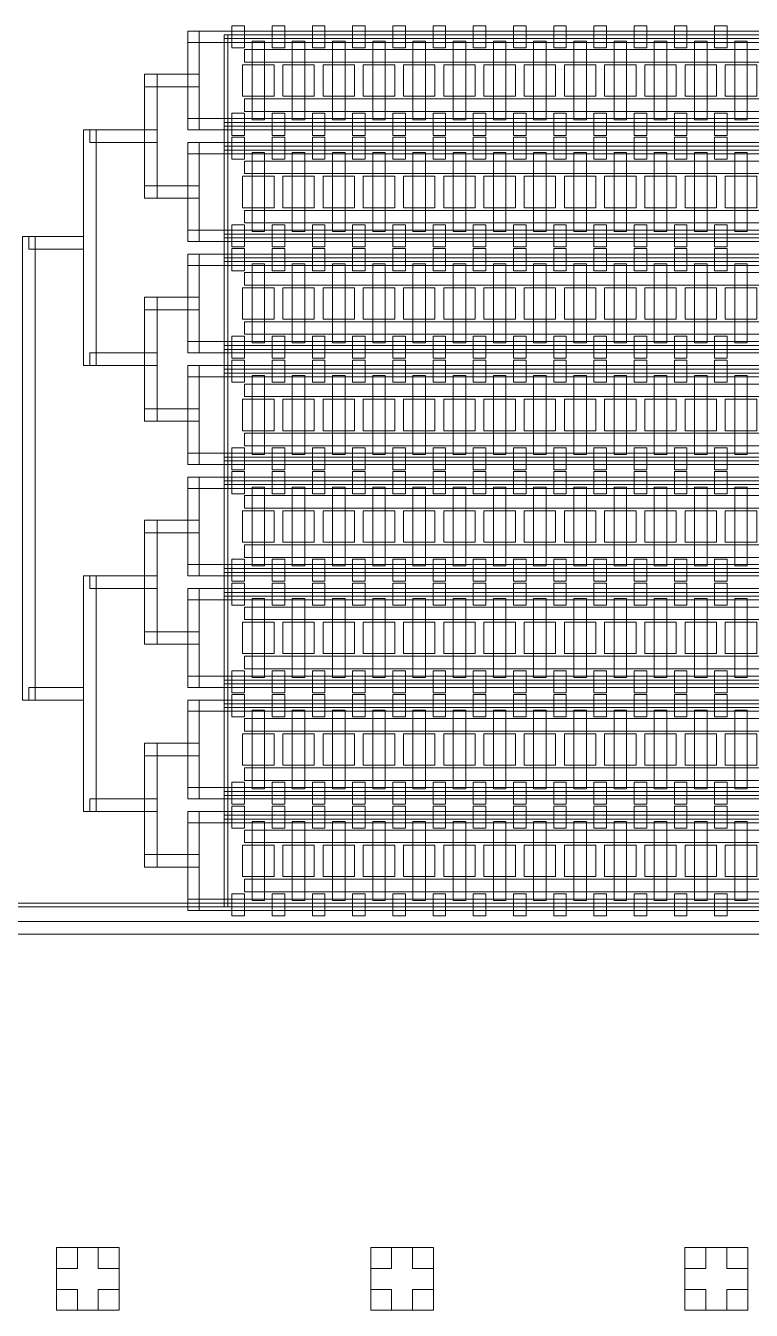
# Model space of a CAD drawing. Header units: millimetres. Extents: x 162451 to 197951, y 56048 to 71985.
# Drawn here: x 174706 to 180479, y 56053 to 66279 of the extents above; entities that cross this region are included whole.
import ezdxf

# ---------------------------------------------------------------- set-up
doc = ezdxf.new("R2010")
doc.units = ezdxf.units.MM
doc.layers.add('CONTROL', color=5, linetype='Continuous', lineweight=5)
doc.layers.add('FLOW', color=6, linetype='Continuous', lineweight=5)

msp = doc.modelspace()

# ---------------------------------------------------------------- linework, layer by layer
at = {"layer": 'CONTROL', "linetype": 'Continuous'}
for points in [[(176347, 66279), (176447, 66279), (176447, 66103), (176347, 66103), (176347, 66279)], [(176667, 66279), (176767, 66279), (176767, 66103), (176667, 66103), (176667, 66279)], [(176987, 66279), (177087, 66279), (177087, 66103), (176987, 66103), (176987, 66279)], [(177307, 66279), (177407, 66279), (177407, 66103), (177307, 66103), (177307, 66279)], [(177627, 66279), (177727, 66279), (177727, 66103), (177627, 66103), (177627, 66279)], [(177947, 66279), (178047, 66279), (178047, 66103), (177947, 66103), (177947, 66279)], [(178267, 66279), (178367, 66279), (178367, 66103), (178267, 66103), (178267, 66279)], [(178587, 66279), (178687, 66279), (178687, 66103), (178587, 66103), (178587, 66279)], [(178907, 66279), (179007, 66279), (179007, 66103), (178907, 66103), (178907, 66279)], [(179227, 66279), (179327, 66279), (179327, 66103), (179227, 66103), (179227, 66279)], [(179547, 66279), (179647, 66279), (179647, 66103), (179547, 66103), (179547, 66279)], [(179867, 66279), (179967, 66279), (179967, 66103), (179867, 66103), (179867, 66279)], [(180187, 66279), (180287, 66279), (180287, 66103), (180187, 66103), (180187, 66279)], [(176284, 66206), (191807, 66206), (191807, 66176), (176284, 66176), (176284, 66206)], [(176284, 66206), (176314, 66206), (176314, 59265), (176284, 59265), (176284, 66206)], [(191870, 65989), (176447, 65989), (176447, 66089), (191870, 66089), (191870, 65989)], [(191870, 65597), (176447, 65597), (176447, 65697), (191870, 65697), (191870, 65597)], [(176347, 65582), (176447, 65582), (176447, 65406), (176347, 65406), (176347, 65582)], [(176667, 65582), (176767, 65582), (176767, 65406), (176667, 65406), (176667, 65582)], [(176987, 65582), (177087, 65582), (177087, 65406), (176987, 65406), (176987, 65582)], [(177307, 65582), (177407, 65582), (177407, 65406), (177307, 65406), (177307, 65582)], [(177627, 65582), (177727, 65582), (177727, 65406), (177627, 65406), (177627, 65582)], [(177947, 65582), (178047, 65582), (178047, 65406), (177947, 65406), (177947, 65582)], [(178267, 65582), (178367, 65582), (178367, 65406), (178267, 65406), (178267, 65582)], [(178587, 65582), (178687, 65582), (178687, 65406), (178587, 65406), (178587, 65582)], [(178907, 65582), (179007, 65582), (179007, 65406), (178907, 65406), (178907, 65582)], [(179227, 65582), (179327, 65582), (179327, 65406), (179227, 65406), (179227, 65582)], [(179547, 65582), (179647, 65582), (179647, 65406), (179547, 65406), (179547, 65582)], [(179867, 65582), (179967, 65582), (179967, 65406), (179867, 65406), (179867, 65582)], [(180187, 65582), (180287, 65582), (180287, 65406), (180187, 65406), (180187, 65582)], [(176284, 65508), (191807, 65508), (191807, 65478), (176284, 65478), (176284, 65508)], [(176347, 65391), (176447, 65391), (176447, 65216), (176347, 65216), (176347, 65391)], [(176667, 65391), (176767, 65391), (176767, 65216), (176667, 65216), (176667, 65391)], [(176987, 65391), (177087, 65391), (177087, 65216), (176987, 65216), (176987, 65391)], [(177307, 65391), (177407, 65391), (177407, 65216), (177307, 65216), (177307, 65391)], [(177627, 65391), (177727, 65391), (177727, 65216), (177627, 65216), (177627, 65391)], [(177947, 65391), (178047, 65391), (178047, 65216), (177947, 65216), (177947, 65391)], [(178267, 65391), (178367, 65391), (178367, 65216), (178267, 65216), (178267, 65391)], [(178587, 65391), (178687, 65391), (178687, 65216), (178587, 65216), (178587, 65391)], [(178907, 65391), (179007, 65391), (179007, 65216), (178907, 65216), (178907, 65391)], [(179227, 65391), (179327, 65391), (179327, 65216), (179227, 65216), (179227, 65391)], [(179547, 65391), (179647, 65391), (179647, 65216), (179547, 65216), (179547, 65391)], [(179867, 65391), (179967, 65391), (179967, 65216), (179867, 65216), (179867, 65391)], [(180187, 65391), (180287, 65391), (180287, 65216), (180187, 65216), (180187, 65391)], [(176284, 65319), (191807, 65319), (191807, 65289), (176284, 65289), (176284, 65319)], [(191870, 65101), (176447, 65101), (176447, 65201), (191870, 65201), (191870, 65101)], [(191870, 64709), (176447, 64709), (176447, 64809), (191870, 64809), (191870, 64709)], [(176347, 64694), (176447, 64694), (176447, 64519), (176347, 64519), (176347, 64694)], [(176667, 64694), (176767, 64694), (176767, 64519), (176667, 64519), (176667, 64694)], [(176987, 64694), (177087, 64694), (177087, 64519), (176987, 64519), (176987, 64694)], [(177307, 64694), (177407, 64694), (177407, 64519), (177307, 64519), (177307, 64694)], [(177627, 64694), (177727, 64694), (177727, 64519), (177627, 64519), (177627, 64694)], [(177947, 64694), (178047, 64694), (178047, 64519), (177947, 64519), (177947, 64694)], [(178267, 64694), (178367, 64694), (178367, 64519), (178267, 64519), (178267, 64694)], [(178587, 64694), (178687, 64694), (178687, 64519), (178587, 64519), (178587, 64694)], [(178907, 64694), (179007, 64694), (179007, 64519), (178907, 64519), (178907, 64694)], [(179227, 64694), (179327, 64694), (179327, 64519), (179227, 64519), (179227, 64694)], [(179547, 64694), (179647, 64694), (179647, 64519), (179547, 64519), (179547, 64694)], [(179867, 64694), (179967, 64694), (179967, 64519), (179867, 64519), (179867, 64694)], [(180187, 64694), (180287, 64694), (180287, 64519), (180187, 64519), (180187, 64694)], [(176284, 64620), (191807, 64620), (191807, 64590), (176284, 64590), (176284, 64620)], [(176284, 64431), (191807, 64431), (191807, 64401), (176284, 64401), (176284, 64431)], [(176347, 64504), (176447, 64504), (176447, 64328), (176347, 64328), (176347, 64504)], [(176667, 64504), (176767, 64504), (176767, 64328), (176667, 64328), (176667, 64504)], [(176987, 64504), (177087, 64504), (177087, 64328), (176987, 64328), (176987, 64504)], [(177307, 64504), (177407, 64504), (177407, 64328), (177307, 64328), (177307, 64504)], [(177627, 64504), (177727, 64504), (177727, 64328), (177627, 64328), (177627, 64504)], [(177947, 64504), (178047, 64504), (178047, 64328), (177947, 64328), (177947, 64504)], [(178267, 64504), (178367, 64504), (178367, 64328), (178267, 64328), (178267, 64504)], [(178587, 64504), (178687, 64504), (178687, 64328), (178587, 64328), (178587, 64504)], [(178907, 64504), (179007, 64504), (179007, 64328), (178907, 64328), (178907, 64504)], [(179227, 64504), (179327, 64504), (179327, 64328), (179227, 64328), (179227, 64504)], [(179547, 64504), (179647, 64504), (179647, 64328), (179547, 64328), (179547, 64504)], [(179867, 64504), (179967, 64504), (179967, 64328), (179867, 64328), (179867, 64504)], [(180187, 64504), (180287, 64504), (180287, 64328), (180187, 64328), (180187, 64504)], [(191870, 64214), (176447, 64214), (176447, 64314), (191870, 64314), (191870, 64214)], [(191870, 63822), (176447, 63822), (176447, 63922), (191870, 63922), (191870, 63822)], [(176284, 63732), (191807, 63732), (191807, 63702), (176284, 63702), (176284, 63732)], [(176347, 63807), (176447, 63807), (176447, 63631), (176347, 63631), (176347, 63807)], [(176667, 63807), (176767, 63807), (176767, 63631), (176667, 63631), (176667, 63807)], [(176987, 63807), (177087, 63807), (177087, 63631), (176987, 63631), (176987, 63807)], [(177307, 63807), (177407, 63807), (177407, 63631), (177307, 63631), (177307, 63807)], [(177627, 63807), (177727, 63807), (177727, 63631), (177627, 63631), (177627, 63807)], [(177947, 63807), (178047, 63807), (178047, 63631), (177947, 63631), (177947, 63807)], [(178267, 63807), (178367, 63807), (178367, 63631), (178267, 63631), (178267, 63807)], [(178587, 63807), (178687, 63807), (178687, 63631), (178587, 63631), (178587, 63807)], [(178907, 63807), (179007, 63807), (179007, 63631), (178907, 63631), (178907, 63807)], [(179227, 63807), (179327, 63807), (179327, 63631), (179227, 63631), (179227, 63807)], [(179547, 63807), (179647, 63807), (179647, 63631), (179547, 63631), (179547, 63807)], [(179867, 63807), (179967, 63807), (179967, 63631), (179867, 63631), (179867, 63807)], [(180187, 63807), (180287, 63807), (180287, 63631), (180187, 63631), (180187, 63807)], [(176347, 63616), (176447, 63616), (176447, 63441), (176347, 63441), (176347, 63616)], [(176667, 63616), (176767, 63616), (176767, 63441), (176667, 63441), (176667, 63616)], [(176987, 63616), (177087, 63616), (177087, 63441), (176987, 63441), (176987, 63616)], [(177307, 63616), (177407, 63616), (177407, 63441), (177307, 63441), (177307, 63616)], [(177627, 63616), (177727, 63616), (177727, 63441), (177627, 63441), (177627, 63616)], [(177947, 63616), (178047, 63616), (178047, 63441), (177947, 63441), (177947, 63616)], [(178267, 63616), (178367, 63616), (178367, 63441), (178267, 63441), (178267, 63616)], [(178587, 63616), (178687, 63616), (178687, 63441), (178587, 63441), (178587, 63616)], [(178907, 63616), (179007, 63616), (179007, 63441), (178907, 63441), (178907, 63616)], [(179227, 63616), (179327, 63616), (179327, 63441), (179227, 63441), (179227, 63616)], [(179547, 63616), (179647, 63616), (179647, 63441), (179547, 63441), (179547, 63616)], [(179867, 63616), (179967, 63616), (179967, 63441), (179867, 63441), (179867, 63616)], [(180187, 63616), (180287, 63616), (180287, 63441), (180187, 63441), (180187, 63616)], [(176284, 63544), (191807, 63544), (191807, 63514), (176284, 63514), (176284, 63544)], [(191870, 63326), (176447, 63326), (176447, 63426), (191870, 63426), (191870, 63326)], [(191870, 62934), (176447, 62934), (176447, 63034), (191870, 63034), (191870, 62934)], [(176347, 62919), (176447, 62919), (176447, 62744), (176347, 62744), (176347, 62919)], [(176667, 62919), (176767, 62919), (176767, 62744), (176667, 62744), (176667, 62919)], [(176987, 62919), (177087, 62919), (177087, 62744), (176987, 62744), (176987, 62919)], [(177307, 62919), (177407, 62919), (177407, 62744), (177307, 62744), (177307, 62919)], [(177627, 62919), (177727, 62919), (177727, 62744), (177627, 62744), (177627, 62919)], [(177947, 62919), (178047, 62919), (178047, 62744), (177947, 62744), (177947, 62919)], [(178267, 62919), (178367, 62919), (178367, 62744), (178267, 62744), (178267, 62919)], [(178587, 62919), (178687, 62919), (178687, 62744), (178587, 62744), (178587, 62919)], [(178907, 62919), (179007, 62919), (179007, 62744), (178907, 62744), (178907, 62919)], [(179227, 62919), (179327, 62919), (179327, 62744), (179227, 62744), (179227, 62919)], [(179547, 62919), (179647, 62919), (179647, 62744), (179547, 62744), (179547, 62919)], [(179867, 62919), (179967, 62919), (179967, 62744), (179867, 62744), (179867, 62919)], [(180187, 62919), (180287, 62919), (180287, 62744), (180187, 62744), (180187, 62919)], [(176284, 62845), (191807, 62845), (191807, 62815), (176284, 62815), (176284, 62845)], [(176347, 62729), (176447, 62729), (176447, 62553), (176347, 62553), (176347, 62729)], [(176667, 62729), (176767, 62729), (176767, 62553), (176667, 62553), (176667, 62729)], [(176987, 62729), (177087, 62729), (177087, 62553), (176987, 62553), (176987, 62729)], [(177307, 62729), (177407, 62729), (177407, 62553), (177307, 62553), (177307, 62729)], [(177627, 62729), (177727, 62729), (177727, 62553), (177627, 62553), (177627, 62729)], [(177947, 62729), (178047, 62729), (178047, 62553), (177947, 62553), (177947, 62729)], [(178267, 62729), (178367, 62729), (178367, 62553), (178267, 62553), (178267, 62729)], [(178587, 62729), (178687, 62729), (178687, 62553), (178587, 62553), (178587, 62729)], [(178907, 62729), (179007, 62729), (179007, 62553), (178907, 62553), (178907, 62729)], [(179227, 62729), (179327, 62729), (179327, 62553), (179227, 62553), (179227, 62729)], [(179547, 62729), (179647, 62729), (179647, 62553), (179547, 62553), (179547, 62729)], [(179867, 62729), (179967, 62729), (179967, 62553), (179867, 62553), (179867, 62729)], [(180187, 62729), (180287, 62729), (180287, 62553), (180187, 62553), (180187, 62729)], [(176284, 62656), (191807, 62656), (191807, 62626), (176284, 62626), (176284, 62656)], [(191870, 62438), (176447, 62438), (176447, 62538), (191870, 62538), (191870, 62438)], [(191870, 62046), (176447, 62046), (176447, 62146), (191870, 62146), (191870, 62046)], [(176347, 62032), (176447, 62032), (176447, 61856), (176347, 61856), (176347, 62032)], [(176667, 62032), (176767, 62032), (176767, 61856), (176667, 61856), (176667, 62032)], [(176987, 62032), (177087, 62032), (177087, 61856), (176987, 61856), (176987, 62032)], [(177307, 62032), (177407, 62032), (177407, 61856), (177307, 61856), (177307, 62032)], [(177627, 62032), (177727, 62032), (177727, 61856), (177627, 61856), (177627, 62032)], [(177947, 62032), (178047, 62032), (178047, 61856), (177947, 61856), (177947, 62032)], [(178267, 62032), (178367, 62032), (178367, 61856), (178267, 61856), (178267, 62032)], [(178587, 62032), (178687, 62032), (178687, 61856), (178587, 61856), (178587, 62032)], [(178907, 62032), (179007, 62032), (179007, 61856), (178907, 61856), (178907, 62032)], [(179227, 62032), (179327, 62032), (179327, 61856), (179227, 61856), (179227, 62032)], [(179547, 62032), (179647, 62032), (179647, 61856), (179547, 61856), (179547, 62032)], [(179867, 62032), (179967, 62032), (179967, 61856), (179867, 61856), (179867, 62032)], [(180187, 62032), (180287, 62032), (180287, 61856), (180187, 61856), (180187, 62032)], [(176284, 61957), (191807, 61957), (191807, 61927), (176284, 61927), (176284, 61957)], [(176284, 61768), (191807, 61768), (191807, 61738), (176284, 61738), (176284, 61768)], [(176347, 61841), (176447, 61841), (176447, 61666), (176347, 61666), (176347, 61841)], [(176667, 61841), (176767, 61841), (176767, 61666), (176667, 61666), (176667, 61841)], [(176987, 61841), (177087, 61841), (177087, 61666), (176987, 61666), (176987, 61841)], [(177307, 61841), (177407, 61841), (177407, 61666), (177307, 61666), (177307, 61841)], [(177627, 61841), (177727, 61841), (177727, 61666), (177627, 61666), (177627, 61841)], [(177947, 61841), (178047, 61841), (178047, 61666), (177947, 61666), (177947, 61841)], [(178267, 61841), (178367, 61841), (178367, 61666), (178267, 61666), (178267, 61841)], [(178587, 61841), (178687, 61841), (178687, 61666), (178587, 61666), (178587, 61841)], [(178907, 61841), (179007, 61841), (179007, 61666), (178907, 61666), (178907, 61841)], [(179227, 61841), (179327, 61841), (179327, 61666), (179227, 61666), (179227, 61841)], [(179547, 61841), (179647, 61841), (179647, 61666), (179547, 61666), (179547, 61841)], [(179867, 61841), (179967, 61841), (179967, 61666), (179867, 61666), (179867, 61841)], [(180187, 61841), (180287, 61841), (180287, 61666), (180187, 61666), (180187, 61841)], [(191870, 61551), (176447, 61551), (176447, 61651), (191870, 61651), (191870, 61551)], [(191870, 61159), (176447, 61159), (176447, 61259), (191870, 61259), (191870, 61159)], [(176284, 61070), (191807, 61070), (191807, 61040), (176284, 61040), (176284, 61070)], [(176347, 61144), (176447, 61144), (176447, 60969), (176347, 60969), (176347, 61144)], [(176667, 61144), (176767, 61144), (176767, 60969), (176667, 60969), (176667, 61144)], [(176987, 61144), (177087, 61144), (177087, 60969), (176987, 60969), (176987, 61144)], [(177307, 61144), (177407, 61144), (177407, 60969), (177307, 60969), (177307, 61144)], [(177627, 61144), (177727, 61144), (177727, 60969), (177627, 60969), (177627, 61144)], [(177947, 61144), (178047, 61144), (178047, 60969), (177947, 60969), (177947, 61144)], [(178267, 61144), (178367, 61144), (178367, 60969), (178267, 60969), (178267, 61144)], [(178587, 61144), (178687, 61144), (178687, 60969), (178587, 60969), (178587, 61144)], [(178907, 61144), (179007, 61144), (179007, 60969), (178907, 60969), (178907, 61144)], [(179227, 61144), (179327, 61144), (179327, 60969), (179227, 60969), (179227, 61144)], [(179547, 61144), (179647, 61144), (179647, 60969), (179547, 60969), (179547, 61144)], [(179867, 61144), (179967, 61144), (179967, 60969), (179867, 60969), (179867, 61144)], [(180187, 61144), (180287, 61144), (180287, 60969), (180187, 60969), (180187, 61144)], [(176347, 60954), (176447, 60954), (176447, 60778), (176347, 60778), (176347, 60954)], [(176667, 60954), (176767, 60954), (176767, 60778), (176667, 60778), (176667, 60954)], [(176987, 60954), (177087, 60954), (177087, 60778), (176987, 60778), (176987, 60954)], [(177307, 60954), (177407, 60954), (177407, 60778), (177307, 60778), (177307, 60954)], [(177627, 60954), (177727, 60954), (177727, 60778), (177627, 60778), (177627, 60954)], [(177947, 60954), (178047, 60954), (178047, 60778), (177947, 60778), (177947, 60954)], [(178267, 60954), (178367, 60954), (178367, 60778), (178267, 60778), (178267, 60954)], [(178587, 60954), (178687, 60954), (178687, 60778), (178587, 60778), (178587, 60954)], [(178907, 60954), (179007, 60954), (179007, 60778), (178907, 60778), (178907, 60954)], [(179227, 60954), (179327, 60954), (179327, 60778), (179227, 60778), (179227, 60954)], [(179547, 60954), (179647, 60954), (179647, 60778), (179547, 60778), (179547, 60954)], [(179867, 60954), (179967, 60954), (179967, 60778), (179867, 60778), (179867, 60954)], [(180187, 60954), (180287, 60954), (180287, 60778), (180187, 60778), (180187, 60954)], [(176284, 60881), (191807, 60881), (191807, 60851), (176284, 60851), (176284, 60881)], [(191870, 60663), (176447, 60663), (176447, 60763), (191870, 60763), (191870, 60663)], [(191870, 60271), (176447, 60271), (176447, 60371), (191870, 60371), (191870, 60271)], [(176347, 60257), (176447, 60257), (176447, 60081), (176347, 60081), (176347, 60257)], [(176667, 60257), (176767, 60257), (176767, 60081), (176667, 60081), (176667, 60257)], [(176987, 60257), (177087, 60257), (177087, 60081), (176987, 60081), (176987, 60257)], [(177307, 60257), (177407, 60257), (177407, 60081), (177307, 60081), (177307, 60257)], [(177627, 60257), (177727, 60257), (177727, 60081), (177627, 60081), (177627, 60257)], [(177947, 60257), (178047, 60257), (178047, 60081), (177947, 60081), (177947, 60257)], [(178267, 60257), (178367, 60257), (178367, 60081), (178267, 60081), (178267, 60257)], [(178587, 60257), (178687, 60257), (178687, 60081), (178587, 60081), (178587, 60257)], [(178907, 60257), (179007, 60257), (179007, 60081), (178907, 60081), (178907, 60257)], [(179227, 60257), (179327, 60257), (179327, 60081), (179227, 60081), (179227, 60257)], [(179547, 60257), (179647, 60257), (179647, 60081), (179547, 60081), (179547, 60257)], [(179867, 60257), (179967, 60257), (179967, 60081), (179867, 60081), (179867, 60257)], [(180187, 60257), (180287, 60257), (180287, 60081), (180187, 60081), (180187, 60257)], [(176284, 60182), (191807, 60182), (191807, 60152), (176284, 60152), (176284, 60182)], [(176347, 60066), (176447, 60066), (176447, 59891), (176347, 59891), (176347, 60066)], [(176667, 60066), (176767, 60066), (176767, 59891), (176667, 59891), (176667, 60066)], [(176987, 60066), (177087, 60066), (177087, 59891), (176987, 59891), (176987, 60066)], [(177307, 60066), (177407, 60066), (177407, 59891), (177307, 59891), (177307, 60066)], [(177627, 60066), (177727, 60066), (177727, 59891), (177627, 59891), (177627, 60066)], [(177947, 60066), (178047, 60066), (178047, 59891), (177947, 59891), (177947, 60066)], [(178267, 60066), (178367, 60066), (178367, 59891), (178267, 59891), (178267, 60066)], [(178587, 60066), (178687, 60066), (178687, 59891), (178587, 59891), (178587, 60066)], [(178907, 60066), (179007, 60066), (179007, 59891), (178907, 59891), (178907, 60066)], [(179227, 60066), (179327, 60066), (179327, 59891), (179227, 59891), (179227, 60066)], [(179547, 60066), (179647, 60066), (179647, 59891), (179547, 59891), (179547, 60066)], [(179867, 60066), (179967, 60066), (179967, 59891), (179867, 59891), (179867, 60066)], [(180187, 60066), (180287, 60066), (180287, 59891), (180187, 59891), (180187, 60066)], [(176284, 59993), (191807, 59993), (191807, 59963), (176284, 59963), (176284, 59993)], [(191870, 59776), (176447, 59776), (176447, 59876), (191870, 59876), (191870, 59776)], [(191870, 59384), (176447, 59384), (176447, 59484), (191870, 59484), (191870, 59384)], [(176347, 59369), (176447, 59369), (176447, 59194), (176347, 59194), (176347, 59369)], [(176667, 59369), (176767, 59369), (176767, 59194), (176667, 59194), (176667, 59369)], [(176987, 59369), (177087, 59369), (177087, 59194), (176987, 59194), (176987, 59369)], [(177307, 59369), (177407, 59369), (177407, 59194), (177307, 59194), (177307, 59369)], [(177627, 59369), (177727, 59369), (177727, 59194), (177627, 59194), (177627, 59369)], [(177947, 59369), (178047, 59369), (178047, 59194), (177947, 59194), (177947, 59369)], [(178267, 59369), (178367, 59369), (178367, 59194), (178267, 59194), (178267, 59369)], [(178587, 59369), (178687, 59369), (178687, 59194), (178587, 59194), (178587, 59369)], [(178907, 59369), (179007, 59369), (179007, 59194), (178907, 59194), (178907, 59369)], [(179227, 59369), (179327, 59369), (179327, 59194), (179227, 59194), (179227, 59369)], [(179547, 59369), (179647, 59369), (179647, 59194), (179547, 59194), (179547, 59369)], [(179867, 59369), (179967, 59369), (179967, 59194), (179867, 59194), (179867, 59369)], [(180187, 59369), (180287, 59369), (180287, 59194), (180187, 59194), (180187, 59369)], [(169672, 59295), (191807, 59295), (191807, 59265), (169672, 59265), (169672, 59295)], [(165483, 59147), (191870, 59147), (191870, 59047), (165483, 59047)], [(175117, 56553), (175117, 56386), (174951, 56386), (174951, 56553), (175117, 56553)], [(175451, 56553), (175451, 56386), (175284, 56386), (175284, 56553), (175451, 56553)], [(177617, 56553), (177617, 56386), (177451, 56386), (177451, 56553), (177617, 56553)], [(177951, 56553), (177951, 56386), (177784, 56386), (177784, 56553), (177951, 56553)], [(180117, 56553), (180117, 56386), (179951, 56386), (179951, 56553), (180117, 56553)], [(180451, 56553), (180451, 56386), (180284, 56386), (180284, 56553), (180451, 56553)], [(175117, 56219), (175117, 56053), (174951, 56053), (174951, 56219), (175117, 56219)], [(175451, 56219), (175451, 56053), (175284, 56053), (175284, 56219), (175451, 56219)], [(177617, 56219), (177617, 56053), (177451, 56053), (177451, 56219), (177617, 56219)], [(177951, 56219), (177951, 56053), (177784, 56053), (177784, 56219), (177951, 56219)], [(180117, 56219), (180117, 56053), (179951, 56053), (179951, 56219), (180117, 56219)], [(180451, 56219), (180451, 56053), (180284, 56053), (180284, 56219), (180451, 56219)]]:
    msp.add_lwpolyline(points, close=True, dxfattribs=at)
at = {"layer": 'FLOW', "linetype": 'Continuous'}
for points in [[(175996, 66236), (192168, 66236), (192168, 66146), (175996, 66146), (175996, 66236)], [(175996, 66236), (176086, 66236), (176086, 65449), (175996, 65449), (175996, 66236)], [(176507, 66157), (176607, 66157), (176607, 65529), (176507, 65529), (176507, 66143)], [(176827, 66157), (176927, 66157), (176927, 65529), (176827, 65529), (176827, 66157)], [(177147, 66157), (177247, 66157), (177247, 65529), (177147, 65529), (177147, 66157)], [(177467, 66157), (177567, 66157), (177567, 65529), (177467, 65529), (177467, 66157)], [(177787, 66157), (177887, 66157), (177887, 65529), (177787, 65529), (177787, 66157)], [(178107, 66157), (178207, 66157), (178207, 65529), (178107, 65529), (178107, 66157)], [(178427, 66157), (178527, 66157), (178527, 65529), (178427, 65529), (178427, 66157)], [(178747, 66157), (178847, 66157), (178847, 65529), (178747, 65529), (178747, 66157)], [(179067, 66157), (179167, 66157), (179167, 65529), (179067, 65529), (179067, 66157)], [(179387, 66157), (179487, 66157), (179487, 65529), (179387, 65529), (179387, 66157)], [(179707, 66157), (179807, 66157), (179807, 65529), (179707, 65529), (179707, 66157)], [(180027, 66157), (180127, 66157), (180127, 65529), (180027, 65529), (180027, 66157)], [(180347, 66157), (180447, 66157), (180447, 65529), (180347, 65529), (180347, 66157)], [(176432, 65968), (176682, 65968), (176682, 65718), (176432, 65718), (176432, 65968)], [(176752, 65968), (177002, 65968), (177002, 65718), (176752, 65718), (176752, 65968)], [(177072, 65968), (177322, 65968), (177322, 65718), (177072, 65718), (177072, 65968)], [(177392, 65968), (177642, 65968), (177642, 65718), (177392, 65718), (177392, 65968)], [(177712, 65968), (177962, 65968), (177962, 65718), (177712, 65718), (177712, 65968)], [(178032, 65968), (178282, 65968), (178282, 65718), (178032, 65718), (178032, 65968)], [(178352, 65968), (178602, 65968), (178602, 65718), (178352, 65718), (178352, 65968)], [(178672, 65968), (178922, 65968), (178922, 65718), (178672, 65718), (178672, 65968)], [(178992, 65968), (179242, 65968), (179242, 65718), (178992, 65718), (178992, 65968)], [(179312, 65968), (179562, 65968), (179562, 65718), (179312, 65718), (179312, 65968)], [(179632, 65968), (179882, 65968), (179882, 65718), (179632, 65718), (179632, 65968)], [(179952, 65968), (180202, 65968), (180202, 65718), (179952, 65718), (179952, 65968)], [(180272, 65968), (180522, 65968), (180522, 65718), (180272, 65718), (180272, 65968)], [(175651, 65793), (176086, 65793), (176086, 65893), (175651, 65893), (175651, 65793)], [(175651, 64905), (175751, 64905), (175751, 65893), (175651, 65893), (175651, 65174), (175651, 64905)], [(175166, 63574), (175266, 63574), (175266, 65449), (175166, 65449), (175166, 64668), (175166, 63574)], [(175216, 65349), (175751, 65349), (175751, 65449), (175216, 65449), (175216, 65349)], [(175996, 65539), (192168, 65539), (192168, 65449), (175996, 65449), (175996, 65539)], [(175996, 65349), (192168, 65349), (192168, 65259), (175996, 65259), (175996, 65349)], [(175996, 65349), (176086, 65349), (176086, 64562), (175996, 64562), (175996, 65349)], [(176507, 65269), (176607, 65269), (176607, 64641), (176507, 64641), (176507, 65256)], [(176827, 65269), (176927, 65269), (176927, 64641), (176827, 64641), (176827, 65269)], [(177147, 65269), (177247, 65269), (177247, 64641), (177147, 64641), (177147, 65269)], [(177467, 65269), (177567, 65269), (177567, 64641), (177467, 64641), (177467, 65269)], [(177787, 65269), (177887, 65269), (177887, 64641), (177787, 64641), (177787, 65269)], [(178107, 65269), (178207, 65269), (178207, 64641), (178107, 64641), (178107, 65269)], [(178427, 65269), (178527, 65269), (178527, 64641), (178427, 64641), (178427, 65269)], [(178747, 65269), (178847, 65269), (178847, 64641), (178747, 64641), (178747, 65269)], [(179067, 65269), (179167, 65269), (179167, 64641), (179067, 64641), (179067, 65269)], [(179387, 65269), (179487, 65269), (179487, 64641), (179387, 64641), (179387, 65269)], [(179707, 65269), (179807, 65269), (179807, 64641), (179707, 64641), (179707, 65269)], [(180027, 65269), (180127, 65269), (180127, 64641), (180027, 64641), (180027, 65269)], [(180347, 65269), (180447, 65269), (180447, 64641), (180347, 64641), (180347, 65269)], [(176432, 65080), (176682, 65080), (176682, 64830), (176432, 64830), (176432, 65080)], [(176752, 65080), (177002, 65080), (177002, 64830), (176752, 64830), (176752, 65080)], [(177072, 65080), (177322, 65080), (177322, 64830), (177072, 64830), (177072, 65080)], [(177392, 65080), (177642, 65080), (177642, 64830), (177392, 64830), (177392, 65080)], [(177712, 65080), (177962, 65080), (177962, 64830), (177712, 64830), (177712, 65080)], [(178032, 65080), (178282, 65080), (178282, 64830), (178032, 64830), (178032, 65080)], [(178352, 65080), (178602, 65080), (178602, 64830), (178352, 64830), (178352, 65080)], [(178672, 65080), (178922, 65080), (178922, 64830), (178672, 64830), (178672, 65080)], [(178992, 65080), (179242, 65080), (179242, 64830), (178992, 64830), (178992, 65080)], [(179312, 65080), (179562, 65080), (179562, 64830), (179312, 64830), (179312, 65080)], [(179632, 65080), (179882, 65080), (179882, 64830), (179632, 64830), (179632, 65080)], [(179952, 65080), (180202, 65080), (180202, 64830), (179952, 64830), (179952, 65080)], [(180272, 65080), (180522, 65080), (180522, 64830), (180272, 64830), (180272, 65080)], [(175651, 64905), (176086, 64905), (176086, 65005), (175651, 65005), (175651, 64905)], [(175996, 64652), (192168, 64652), (192168, 64562), (175996, 64562), (175996, 64652)], [(174681, 60911), (174781, 60911), (174781, 64601), (174681, 64601), (174681, 63933), (174681, 60911)], [(174731, 64501), (175166, 64501), (175166, 64601), (174731, 64601), (174731, 64501)], [(175996, 64461), (192168, 64461), (192168, 64371), (175996, 64371), (175996, 64461)], [(175996, 64461), (176086, 64461), (176086, 63674), (175996, 63674), (175996, 64461)], [(176507, 64382), (176607, 64382), (176607, 63754), (176507, 63754), (176507, 64368)], [(176827, 64382), (176927, 64382), (176927, 63754), (176827, 63754), (176827, 64382)], [(177147, 64382), (177247, 64382), (177247, 63754), (177147, 63754), (177147, 64382)], [(177467, 64382), (177567, 64382), (177567, 63754), (177467, 63754), (177467, 64382)], [(177787, 64382), (177887, 64382), (177887, 63754), (177787, 63754), (177787, 64382)], [(178107, 64382), (178207, 64382), (178207, 63754), (178107, 63754), (178107, 64382)], [(178427, 64382), (178527, 64382), (178527, 63754), (178427, 63754), (178427, 64382)], [(178747, 64382), (178847, 64382), (178847, 63754), (178747, 63754), (178747, 64382)], [(179067, 64382), (179167, 64382), (179167, 63754), (179067, 63754), (179067, 64382)], [(179387, 64382), (179487, 64382), (179487, 63754), (179387, 63754), (179387, 64382)], [(179707, 64382), (179807, 64382), (179807, 63754), (179707, 63754), (179707, 64382)], [(180027, 64382), (180127, 64382), (180127, 63754), (180027, 63754), (180027, 64382)], [(180347, 64382), (180447, 64382), (180447, 63754), (180347, 63754), (180347, 64382)], [(176432, 64193), (176682, 64193), (176682, 63943), (176432, 63943), (176432, 64193)], [(176752, 64193), (177002, 64193), (177002, 63943), (176752, 63943), (176752, 64193)], [(177072, 64193), (177322, 64193), (177322, 63943), (177072, 63943), (177072, 64193)], [(177392, 64193), (177642, 64193), (177642, 63943), (177392, 63943), (177392, 64193)], [(177712, 64193), (177962, 64193), (177962, 63943), (177712, 63943), (177712, 64193)], [(178032, 64193), (178282, 64193), (178282, 63943), (178032, 63943), (178032, 64193)], [(178352, 64193), (178602, 64193), (178602, 63943), (178352, 63943), (178352, 64193)], [(178672, 64193), (178922, 64193), (178922, 63943), (178672, 63943), (178672, 64193)], [(178992, 64193), (179242, 64193), (179242, 63943), (178992, 63943), (178992, 64193)], [(179312, 64193), (179562, 64193), (179562, 63943), (179312, 63943), (179312, 64193)], [(179632, 64193), (179882, 64193), (179882, 63943), (179632, 63943), (179632, 64193)], [(179952, 64193), (180202, 64193), (180202, 63943), (179952, 63943), (179952, 64193)], [(180272, 64193), (180522, 64193), (180522, 63943), (180272, 63943), (180272, 64193)], [(175651, 64018), (176086, 64018), (176086, 64118), (175651, 64118), (175651, 64018)], [(175651, 63130), (175751, 63130), (175751, 64118), (175651, 64118), (175651, 63399), (175651, 63130)], [(175996, 63764), (192168, 63764), (192168, 63674), (175996, 63674), (175996, 63764)], [(175216, 63574), (175751, 63574), (175751, 63674), (175216, 63674), (175216, 63574)], [(175996, 63574), (192168, 63574), (192168, 63484), (175996, 63484), (175996, 63574)], [(175996, 63574), (176086, 63574), (176086, 62786), (175996, 62786), (175996, 63574)], [(176507, 63494), (176607, 63494), (176607, 62866), (176507, 62866), (176507, 63481)], [(176827, 63494), (176927, 63494), (176927, 62866), (176827, 62866), (176827, 63494)], [(177147, 63494), (177247, 63494), (177247, 62866), (177147, 62866), (177147, 63494)], [(177467, 63494), (177567, 63494), (177567, 62866), (177467, 62866), (177467, 63494)], [(177787, 63494), (177887, 63494), (177887, 62866), (177787, 62866), (177787, 63494)], [(178107, 63494), (178207, 63494), (178207, 62866), (178107, 62866), (178107, 63494)], [(178427, 63494), (178527, 63494), (178527, 62866), (178427, 62866), (178427, 63494)], [(178747, 63494), (178847, 63494), (178847, 62866), (178747, 62866), (178747, 63494)], [(179067, 63494), (179167, 63494), (179167, 62866), (179067, 62866), (179067, 63494)], [(179387, 63494), (179487, 63494), (179487, 62866), (179387, 62866), (179387, 63494)], [(179707, 63494), (179807, 63494), (179807, 62866), (179707, 62866), (179707, 63494)], [(180027, 63494), (180127, 63494), (180127, 62866), (180027, 62866), (180027, 63494)], [(180347, 63494), (180447, 63494), (180447, 62866), (180347, 62866), (180347, 63494)], [(176432, 63305), (176682, 63305), (176682, 63055), (176432, 63055), (176432, 63305)], [(176752, 63305), (177002, 63305), (177002, 63055), (176752, 63055), (176752, 63305)], [(177072, 63305), (177322, 63305), (177322, 63055), (177072, 63055), (177072, 63305)], [(177392, 63305), (177642, 63305), (177642, 63055), (177392, 63055), (177392, 63305)], [(177712, 63305), (177962, 63305), (177962, 63055), (177712, 63055), (177712, 63305)], [(178032, 63305), (178282, 63305), (178282, 63055), (178032, 63055), (178032, 63305)], [(178352, 63305), (178602, 63305), (178602, 63055), (178352, 63055), (178352, 63305)], [(178672, 63305), (178922, 63305), (178922, 63055), (178672, 63055), (178672, 63305)], [(178992, 63305), (179242, 63305), (179242, 63055), (178992, 63055), (178992, 63305)], [(179312, 63305), (179562, 63305), (179562, 63055), (179312, 63055), (179312, 63305)], [(179632, 63305), (179882, 63305), (179882, 63055), (179632, 63055), (179632, 63305)], [(179952, 63305), (180202, 63305), (180202, 63055), (179952, 63055), (179952, 63305)], [(180272, 63305), (180522, 63305), (180522, 63055), (180272, 63055), (180272, 63305)], [(175651, 63130), (176086, 63130), (176086, 63230), (175651, 63230), (175651, 63130)], [(175996, 62877), (192168, 62877), (192168, 62786), (175996, 62786), (175996, 62877)], [(175996, 62686), (192168, 62686), (192168, 62596), (175996, 62596), (175996, 62686)], [(175996, 62686), (176086, 62686), (176086, 61899), (175996, 61899), (175996, 62686)], [(176507, 62606), (176607, 62606), (176607, 61979), (176507, 61979), (176507, 62593)], [(176827, 62606), (176927, 62606), (176927, 61979), (176827, 61979), (176827, 62606)], [(177147, 62606), (177247, 62606), (177247, 61979), (177147, 61979), (177147, 62606)], [(177467, 62606), (177567, 62606), (177567, 61979), (177467, 61979), (177467, 62606)], [(177787, 62606), (177887, 62606), (177887, 61979), (177787, 61979), (177787, 62606)], [(178107, 62606), (178207, 62606), (178207, 61979), (178107, 61979), (178107, 62606)], [(178427, 62606), (178527, 62606), (178527, 61979), (178427, 61979), (178427, 62606)], [(178747, 62606), (178847, 62606), (178847, 61979), (178747, 61979), (178747, 62606)], [(179067, 62606), (179167, 62606), (179167, 61979), (179067, 61979), (179067, 62606)], [(179387, 62606), (179487, 62606), (179487, 61979), (179387, 61979), (179387, 62606)], [(179707, 62606), (179807, 62606), (179807, 61979), (179707, 61979), (179707, 62606)], [(180027, 62606), (180127, 62606), (180127, 61979), (180027, 61979), (180027, 62606)], [(180347, 62606), (180447, 62606), (180447, 61979), (180347, 61979), (180347, 62606)], [(176432, 62417), (176682, 62417), (176682, 62167), (176432, 62167), (176432, 62417)], [(176752, 62417), (177002, 62417), (177002, 62167), (176752, 62167), (176752, 62417)], [(177072, 62417), (177322, 62417), (177322, 62167), (177072, 62167), (177072, 62417)], [(177392, 62417), (177642, 62417), (177642, 62167), (177392, 62167), (177392, 62417)], [(177712, 62417), (177962, 62417), (177962, 62167), (177712, 62167), (177712, 62417)], [(178032, 62417), (178282, 62417), (178282, 62167), (178032, 62167), (178032, 62417)], [(178352, 62417), (178602, 62417), (178602, 62167), (178352, 62167), (178352, 62417)], [(178672, 62417), (178922, 62417), (178922, 62167), (178672, 62167), (178672, 62417)], [(178992, 62417), (179242, 62417), (179242, 62167), (178992, 62167), (178992, 62417)], [(179312, 62417), (179562, 62417), (179562, 62167), (179312, 62167), (179312, 62417)], [(179632, 62417), (179882, 62417), (179882, 62167), (179632, 62167), (179632, 62417)], [(179952, 62417), (180202, 62417), (180202, 62167), (179952, 62167), (179952, 62417)], [(180272, 62417), (180522, 62417), (180522, 62167), (180272, 62167), (180272, 62417)], [(175651, 61355), (175751, 61355), (175751, 62342), (175651, 62342), (175651, 61624), (175651, 61355)], [(175651, 62242), (176086, 62242), (176086, 62342), (175651, 62342), (175651, 62242)], [(175996, 61989), (192168, 61989), (192168, 61899), (175996, 61899), (175996, 61989)], [(175166, 60024), (175266, 60024), (175266, 61899), (175166, 61899), (175166, 61118), (175166, 60024)], [(175216, 61799), (175751, 61799), (175751, 61899), (175216, 61899), (175216, 61799)], [(175996, 61798), (192168, 61798), (192168, 61708), (175996, 61708), (175996, 61798)], [(175996, 61798), (176086, 61798), (176086, 61011), (175996, 61011), (175996, 61798)], [(176507, 61719), (176607, 61719), (176607, 61091), (176507, 61091), (176507, 61705)], [(176827, 61719), (176927, 61719), (176927, 61091), (176827, 61091), (176827, 61719)], [(177147, 61719), (177247, 61719), (177247, 61091), (177147, 61091), (177147, 61719)], [(177467, 61719), (177567, 61719), (177567, 61091), (177467, 61091), (177467, 61719)], [(177787, 61719), (177887, 61719), (177887, 61091), (177787, 61091), (177787, 61719)], [(178107, 61719), (178207, 61719), (178207, 61091), (178107, 61091), (178107, 61719)], [(178427, 61719), (178527, 61719), (178527, 61091), (178427, 61091), (178427, 61719)], [(178747, 61719), (178847, 61719), (178847, 61091), (178747, 61091), (178747, 61719)], [(179067, 61719), (179167, 61719), (179167, 61091), (179067, 61091), (179067, 61719)], [(179387, 61719), (179487, 61719), (179487, 61091), (179387, 61091), (179387, 61719)], [(179707, 61719), (179807, 61719), (179807, 61091), (179707, 61091), (179707, 61719)], [(180027, 61719), (180127, 61719), (180127, 61091), (180027, 61091), (180027, 61719)], [(180347, 61719), (180447, 61719), (180447, 61091), (180347, 61091), (180347, 61719)], [(176432, 61530), (176682, 61530), (176682, 61280), (176432, 61280), (176432, 61530)], [(176752, 61530), (177002, 61530), (177002, 61280), (176752, 61280), (176752, 61530)], [(177072, 61530), (177322, 61530), (177322, 61280), (177072, 61280), (177072, 61530)], [(177392, 61530), (177642, 61530), (177642, 61280), (177392, 61280), (177392, 61530)], [(177712, 61530), (177962, 61530), (177962, 61280), (177712, 61280), (177712, 61530)], [(178032, 61530), (178282, 61530), (178282, 61280), (178032, 61280), (178032, 61530)], [(178352, 61530), (178602, 61530), (178602, 61280), (178352, 61280), (178352, 61530)], [(178672, 61530), (178922, 61530), (178922, 61280), (178672, 61280), (178672, 61530)], [(178992, 61530), (179242, 61530), (179242, 61280), (178992, 61280), (178992, 61530)], [(179312, 61530), (179562, 61530), (179562, 61280), (179312, 61280), (179312, 61530)], [(179632, 61530), (179882, 61530), (179882, 61280), (179632, 61280), (179632, 61530)], [(179952, 61530), (180202, 61530), (180202, 61280), (179952, 61280), (179952, 61530)], [(180272, 61530), (180522, 61530), (180522, 61280), (180272, 61280), (180272, 61530)], [(175651, 61355), (176086, 61355), (176086, 61455), (175651, 61455), (175651, 61355)], [(175996, 61101), (192168, 61101), (192168, 61011), (175996, 61011), (175996, 61101)], [(174731, 60911), (175166, 60911), (175166, 61011), (174731, 61011), (174731, 60911)], [(175996, 60911), (192168, 60911), (192168, 60821), (175996, 60821), (175996, 60911)], [(175996, 60911), (176086, 60911), (176086, 60124), (175996, 60124), (175996, 60911)], [(176507, 60831), (176607, 60831), (176607, 60203), (176507, 60203), (176507, 60818)], [(176827, 60831), (176927, 60831), (176927, 60203), (176827, 60203), (176827, 60831)], [(177147, 60831), (177247, 60831), (177247, 60203), (177147, 60203), (177147, 60831)], [(177467, 60831), (177567, 60831), (177567, 60203), (177467, 60203), (177467, 60831)], [(177787, 60831), (177887, 60831), (177887, 60203), (177787, 60203), (177787, 60831)], [(178107, 60831), (178207, 60831), (178207, 60203), (178107, 60203), (178107, 60831)], [(178427, 60831), (178527, 60831), (178527, 60203), (178427, 60203), (178427, 60831)], [(178747, 60831), (178847, 60831), (178847, 60203), (178747, 60203), (178747, 60831)], [(179067, 60831), (179167, 60831), (179167, 60203), (179067, 60203), (179067, 60831)], [(179387, 60831), (179487, 60831), (179487, 60203), (179387, 60203), (179387, 60831)], [(179707, 60831), (179807, 60831), (179807, 60203), (179707, 60203), (179707, 60831)], [(180027, 60831), (180127, 60831), (180127, 60203), (180027, 60203), (180027, 60831)], [(180347, 60831), (180447, 60831), (180447, 60203), (180347, 60203), (180347, 60831)], [(176432, 60642), (176682, 60642), (176682, 60392), (176432, 60392), (176432, 60642)], [(176752, 60642), (177002, 60642), (177002, 60392), (176752, 60392), (176752, 60642)], [(177072, 60642), (177322, 60642), (177322, 60392), (177072, 60392), (177072, 60642)], [(177392, 60642), (177642, 60642), (177642, 60392), (177392, 60392), (177392, 60642)], [(177712, 60642), (177962, 60642), (177962, 60392), (177712, 60392), (177712, 60642)], [(178032, 60642), (178282, 60642), (178282, 60392), (178032, 60392), (178032, 60642)], [(178352, 60642), (178602, 60642), (178602, 60392), (178352, 60392), (178352, 60642)], [(178672, 60642), (178922, 60642), (178922, 60392), (178672, 60392), (178672, 60642)], [(178992, 60642), (179242, 60642), (179242, 60392), (178992, 60392), (178992, 60642)], [(179312, 60642), (179562, 60642), (179562, 60392), (179312, 60392), (179312, 60642)], [(179632, 60642), (179882, 60642), (179882, 60392), (179632, 60392), (179632, 60642)], [(179952, 60642), (180202, 60642), (180202, 60392), (179952, 60392), (179952, 60642)], [(180272, 60642), (180522, 60642), (180522, 60392), (180272, 60392), (180272, 60642)], [(175651, 60467), (176086, 60467), (176086, 60567), (175651, 60567), (175651, 60467)], [(175651, 59580), (175751, 59580), (175751, 60567), (175651, 60567), (175651, 59849), (175651, 59580)], [(175996, 60214), (192168, 60214), (192168, 60124), (175996, 60124), (175996, 60214)], [(175216, 60024), (175751, 60024), (175751, 60124), (175216, 60124), (175216, 60024)], [(175996, 60023), (192168, 60023), (192168, 59933), (175996, 59933), (175996, 60023)], [(175996, 60023), (176086, 60023), (176086, 59236), (175996, 59236), (175996, 60023)], [(176507, 59944), (176607, 59944), (176607, 59316), (176507, 59316), (176507, 59930)], [(176827, 59944), (176927, 59944), (176927, 59316), (176827, 59316), (176827, 59944)], [(177147, 59944), (177247, 59944), (177247, 59316), (177147, 59316), (177147, 59944)], [(177467, 59944), (177567, 59944), (177567, 59316), (177467, 59316), (177467, 59944)], [(177787, 59944), (177887, 59944), (177887, 59316), (177787, 59316), (177787, 59944)], [(178107, 59944), (178207, 59944), (178207, 59316), (178107, 59316), (178107, 59944)], [(178427, 59944), (178527, 59944), (178527, 59316), (178427, 59316), (178427, 59944)], [(178747, 59944), (178847, 59944), (178847, 59316), (178747, 59316), (178747, 59944)], [(179067, 59944), (179167, 59944), (179167, 59316), (179067, 59316), (179067, 59944)], [(179387, 59944), (179487, 59944), (179487, 59316), (179387, 59316), (179387, 59944)], [(179707, 59944), (179807, 59944), (179807, 59316), (179707, 59316), (179707, 59944)], [(180027, 59944), (180127, 59944), (180127, 59316), (180027, 59316), (180027, 59944)], [(180347, 59944), (180447, 59944), (180447, 59316), (180347, 59316), (180347, 59944)], [(176432, 59755), (176682, 59755), (176682, 59505), (176432, 59505), (176432, 59755)], [(176752, 59755), (177002, 59755), (177002, 59505), (176752, 59505), (176752, 59755)], [(177072, 59755), (177322, 59755), (177322, 59505), (177072, 59505), (177072, 59755)], [(177392, 59755), (177642, 59755), (177642, 59505), (177392, 59505), (177392, 59755)], [(177712, 59755), (177962, 59755), (177962, 59505), (177712, 59505), (177712, 59755)], [(178032, 59755), (178282, 59755), (178282, 59505), (178032, 59505), (178032, 59755)], [(178352, 59755), (178602, 59755), (178602, 59505), (178352, 59505), (178352, 59755)], [(178672, 59755), (178922, 59755), (178922, 59505), (178672, 59505), (178672, 59755)], [(178992, 59755), (179242, 59755), (179242, 59505), (178992, 59505), (178992, 59755)], [(179312, 59755), (179562, 59755), (179562, 59505), (179312, 59505), (179312, 59755)], [(179632, 59755), (179882, 59755), (179882, 59505), (179632, 59505), (179632, 59755)], [(179952, 59755), (180202, 59755), (180202, 59505), (179952, 59505), (179952, 59755)], [(180272, 59755), (180522, 59755), (180522, 59505), (180272, 59505), (180272, 59755)], [(175651, 59580), (176086, 59580), (176086, 59680), (175651, 59680), (175651, 59580)], [(175996, 59326), (192168, 59326), (192168, 59236), (175996, 59236), (175996, 59326)], [(175284, 56053), (175284, 56219), (175451, 56219), (175451, 56386), (175284, 56386), (175284, 56553), (175117, 56553), (175117, 56386), (174951, 56386), (174951, 56219), (175117, 56219), (175117, 56053), (175284, 56053)], [(177784, 56053), (177784, 56219), (177951, 56219), (177951, 56386), (177784, 56386), (177784, 56553), (177617, 56553), (177617, 56386), (177451, 56386), (177451, 56219), (177617, 56219), (177617, 56053), (177784, 56053)], [(180284, 56053), (180284, 56219), (180451, 56219), (180451, 56386), (180284, 56386), (180284, 56553), (180117, 56553), (180117, 56386), (179951, 56386), (179951, 56219), (180117, 56219), (180117, 56053), (180284, 56053)]]:
    msp.add_lwpolyline(points, close=True, dxfattribs=at)

doc.saveas('drawing.dxf')
